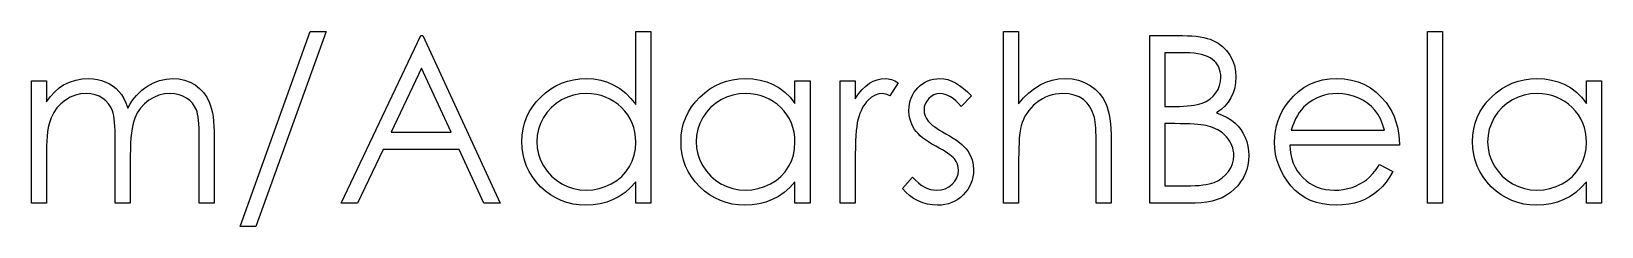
# Model space of a CAD drawing. Header units: millimetres. Extents: x -118 to 176, y -25 to 88.
# Drawn here: x 42.64 to 75.4, y 35.72 to 39.8 of the extents above; entities that cross this region are included whole.
import ezdxf

# ---------------------------------------------------------------- set-up
doc = ezdxf.new("R2010")
doc.units = ezdxf.units.MM

msp = doc.modelspace()

# ---------------------------------------------------------------- linework, layer by layer
at = {"color": 7, "linetype": 'Continuous', "flags": 128}
for points in [[(48.789, 39.804), (47.325, 35.721), (47.325, 35.721), (46.994, 35.721), (46.994, 35.721), (48.458, 39.804), (48.458, 39.804), (48.789, 39.804)], [(50.808, 39.715), (52.423, 36.215), (52.423, 36.215), (52.082, 36.215), (52.082, 36.215), (51.565, 37.336), (51.565, 37.336), (49.978, 37.336), (49.978, 37.336), (49.446, 36.215), (49.446, 36.215), (49.103, 36.215), (49.103, 36.215), (50.763, 39.715), (50.763, 39.715), (50.808, 39.715)], [(55.564, 39.804), (55.564, 36.215), (55.564, 36.215), (55.25, 36.215), (55.25, 36.215), (55.25, 36.657), (55.25, 36.657), (55.142, 36.539), (55.027, 36.438), (54.905, 36.354), (54.778, 36.287), (54.644, 36.236), (54.504, 36.199), (54.358, 36.177), (54.206, 36.17), (54.206, 36.17), (54.07, 36.176), (53.94, 36.194), (53.814, 36.224), (53.694, 36.266), (53.579, 36.321), (53.468, 36.388), (53.363, 36.466), (53.263, 36.557), (53.171, 36.657), (53.092, 36.761), (53.025, 36.871), (52.97, 36.987), (52.927, 37.108), (52.897, 37.233), (52.878, 37.364), (52.872, 37.5), (52.872, 37.5), (52.878, 37.634), (52.897, 37.763), (52.927, 37.886), (52.971, 38.005), (53.026, 38.119), (53.094, 38.227), (53.174, 38.332), (53.266, 38.431), (53.367, 38.521), (53.474, 38.6), (53.584, 38.666), (53.701, 38.72), (53.822, 38.763), (53.948, 38.793), (54.079, 38.811), (54.215, 38.817), (54.215, 38.817), (54.372, 38.809), (54.52, 38.783), (54.661, 38.741), (54.795, 38.682), (54.92, 38.606), (55.039, 38.514), (55.148, 38.403), (55.25, 38.277), (55.25, 38.277), (55.25, 39.804), (55.25, 39.804), (55.564, 39.804)], [(62.923, 39.804), (63.237, 39.804), (63.237, 39.804), (63.237, 38.289), (63.237, 38.289), (63.341, 38.413), (63.451, 38.521), (63.564, 38.612), (63.683, 38.685), (63.807, 38.743), (63.937, 38.784), (64.071, 38.809), (64.211, 38.817), (64.211, 38.817), (64.352, 38.808), (64.485, 38.781), (64.61, 38.736), (64.727, 38.673), (64.832, 38.594), (64.923, 38.504), (64.999, 38.4), (65.06, 38.284), (65.085, 38.219), (65.107, 38.145), (65.125, 38.063), (65.14, 37.972), (65.152, 37.871), (65.16, 37.763), (65.166, 37.646), (65.167, 37.521), (65.167, 37.521), (65.167, 36.215), (65.167, 36.215), (64.853, 36.215), (64.853, 36.215), (64.853, 37.418), (64.853, 37.418), (64.852, 37.522), (64.851, 37.617), (64.848, 37.704), (64.844, 37.782), (64.839, 37.85), (64.833, 37.908), (64.825, 37.959), (64.816, 38), (64.816, 38), (64.779, 38.117), (64.728, 38.22), (64.665, 38.306), (64.589, 38.377), (64.5, 38.432), (64.398, 38.471), (64.283, 38.495), (64.155, 38.503), (64.155, 38.503), (64.08, 38.5), (64.006, 38.491), (63.934, 38.476), (63.864, 38.455), (63.796, 38.427), (63.731, 38.394), (63.667, 38.354), (63.606, 38.308), (63.547, 38.258), (63.495, 38.205), (63.447, 38.149), (63.404, 38.09), (63.367, 38.028), (63.335, 37.964), (63.308, 37.896), (63.286, 37.826), (63.286, 37.826), (63.275, 37.775), (63.265, 37.714), (63.256, 37.643), (63.249, 37.561), (63.244, 37.471), (63.24, 37.37), (63.238, 37.26), (63.237, 37.139), (63.237, 37.139), (63.237, 36.215), (63.237, 36.215), (62.923, 36.215), (62.923, 36.215), (62.923, 39.804)], [(65.975, 39.715), (66.658, 39.715), (66.658, 39.715), (66.758, 39.713), (66.852, 39.708), (66.94, 39.701), (67.022, 39.689), (67.099, 39.675), (67.169, 39.658), (67.233, 39.638), (67.291, 39.614), (67.397, 39.557), (67.49, 39.488), (67.571, 39.404), (67.641, 39.307), (67.697, 39.201), (67.737, 39.089), (67.762, 38.971), (67.77, 38.847), (67.77, 38.847), (67.763, 38.732), (67.744, 38.621), (67.711, 38.516), (67.666, 38.417), (67.609, 38.325), (67.54, 38.241), (67.458, 38.168), (67.365, 38.103), (67.365, 38.103), (67.483, 38.055), (67.588, 38.003), (67.677, 37.947), (67.752, 37.887), (67.817, 37.822), (67.873, 37.751), (67.922, 37.672), (67.963, 37.588), (67.996, 37.498), (68.02, 37.406), (68.034, 37.308), (68.039, 37.208), (68.039, 37.208), (68.034, 37.106), (68.02, 37.008), (67.996, 36.914), (67.963, 36.824), (67.92, 36.738), (67.868, 36.655), (67.806, 36.577), (67.735, 36.503), (67.656, 36.435), (67.57, 36.376), (67.479, 36.327), (67.38, 36.287), (67.275, 36.255), (67.164, 36.233), (67.046, 36.219), (66.921, 36.215), (66.921, 36.215), (65.975, 36.215), (65.975, 36.215), (65.975, 39.715)], [(71.763, 39.804), (72.077, 39.804), (72.077, 39.804), (72.077, 36.215), (72.077, 36.215), (71.763, 36.215), (71.763, 36.215), (71.763, 39.804)], [(66.289, 39.356), (66.289, 38.234), (66.289, 38.234), (66.5, 38.234), (66.5, 38.234), (66.592, 38.235), (66.679, 38.238), (66.759, 38.244), (66.833, 38.251), (66.899, 38.26), (66.96, 38.272), (67.015, 38.286), (67.064, 38.302), (67.149, 38.34), (67.225, 38.389), (67.292, 38.448), (67.35, 38.516), (67.396, 38.591), (67.429, 38.671), (67.449, 38.753), (67.455, 38.841), (67.455, 38.841), (67.453, 38.899), (67.444, 38.955), (67.43, 39.006), (67.411, 39.055), (67.386, 39.101), (67.356, 39.143), (67.319, 39.182), (67.278, 39.218), (67.23, 39.25), (67.176, 39.278), (67.116, 39.302), (67.049, 39.321), (66.975, 39.336), (66.895, 39.347), (66.808, 39.353), (66.715, 39.356), (66.715, 39.356), (66.289, 39.356)], [(50.782, 39.032), (50.148, 37.695), (50.148, 37.695), (51.399, 37.695), (51.399, 37.695), (50.782, 39.032)], [(42.641, 38.772), (42.955, 38.772), (42.955, 38.772), (42.955, 38.328), (42.955, 38.328), (43.042, 38.443), (43.131, 38.541), (43.22, 38.622), (43.31, 38.687), (43.31, 38.687), (43.437, 38.744), (43.568, 38.785), (43.701, 38.809), (43.837, 38.817), (43.837, 38.817), (43.93, 38.812), (44.02, 38.799), (44.107, 38.776), (44.192, 38.743), (44.273, 38.704), (44.345, 38.658), (44.41, 38.606), (44.467, 38.548), (44.518, 38.481), (44.567, 38.4), (44.611, 38.307), (44.651, 38.199), (44.651, 38.199), (44.694, 38.273), (44.738, 38.342), (44.786, 38.406), (44.836, 38.466), (44.888, 38.521), (44.943, 38.572), (45.001, 38.618), (45.061, 38.659), (45.186, 38.728), (45.316, 38.778), (45.45, 38.807), (45.59, 38.817), (45.59, 38.817), (45.718, 38.809), (45.838, 38.784), (45.951, 38.742), (46.056, 38.684), (46.151, 38.611), (46.233, 38.525), (46.302, 38.426), (46.357, 38.313), (46.38, 38.25), (46.4, 38.179), (46.417, 38.101), (46.431, 38.016), (46.441, 37.923), (46.449, 37.823), (46.454, 37.715), (46.455, 37.6), (46.455, 37.6), (46.455, 36.215), (46.455, 36.215), (46.141, 36.215), (46.141, 36.215), (46.141, 37.601), (46.141, 37.601), (46.141, 37.7), (46.138, 37.79), (46.133, 37.872), (46.127, 37.946), (46.118, 38.012), (46.108, 38.07), (46.096, 38.121), (46.082, 38.163), (46.047, 38.236), (46.001, 38.302), (45.945, 38.359), (45.878, 38.41), (45.803, 38.45), (45.721, 38.48), (45.632, 38.497), (45.535, 38.503), (45.535, 38.503), (45.416, 38.495), (45.303, 38.468), (45.195, 38.424), (45.092, 38.363), (44.998, 38.287), (44.918, 38.199), (44.851, 38.1), (44.798, 37.989), (44.776, 37.926), (44.757, 37.853), (44.742, 37.77), (44.729, 37.678), (44.719, 37.575), (44.711, 37.463), (44.707, 37.341), (44.705, 37.209), (44.705, 37.209), (44.705, 36.215), (44.705, 36.215), (44.391, 36.215), (44.391, 36.215), (44.391, 37.515), (44.391, 37.515), (44.391, 37.625), (44.388, 37.727), (44.383, 37.819), (44.377, 37.901), (44.368, 37.975), (44.358, 38.039), (44.346, 38.094), (44.332, 38.14), (44.298, 38.218), (44.253, 38.288), (44.196, 38.35), (44.128, 38.403), (44.053, 38.447), (43.969, 38.478), (43.88, 38.497), (43.783, 38.503), (43.783, 38.503), (43.669, 38.495), (43.559, 38.469), (43.453, 38.426), (43.35, 38.366), (43.256, 38.292), (43.175, 38.206), (43.107, 38.108), (43.052, 37.998), (43.03, 37.936), (43.01, 37.868), (42.993, 37.791), (42.98, 37.706), (42.969, 37.614), (42.962, 37.514), (42.957, 37.406), (42.955, 37.291), (42.955, 37.291), (42.955, 36.215), (42.955, 36.215), (42.641, 36.215), (42.641, 36.215), (42.641, 38.772)], [(58.885, 38.772), (58.885, 36.215), (58.885, 36.215), (58.571, 36.215), (58.571, 36.215), (58.571, 36.657), (58.571, 36.657), (58.462, 36.539), (58.348, 36.438), (58.226, 36.354), (58.098, 36.287), (57.964, 36.236), (57.825, 36.199), (57.678, 36.177), (57.526, 36.17), (57.526, 36.17), (57.391, 36.176), (57.26, 36.194), (57.135, 36.224), (57.014, 36.266), (56.899, 36.321), (56.789, 36.388), (56.683, 36.466), (56.583, 36.557), (56.491, 36.657), (56.412, 36.761), (56.345, 36.871), (56.29, 36.987), (56.247, 37.108), (56.217, 37.233), (56.199, 37.364), (56.193, 37.5), (56.193, 37.5), (56.199, 37.634), (56.217, 37.763), (56.248, 37.886), (56.291, 38.005), (56.347, 38.119), (56.414, 38.227), (56.494, 38.332), (56.587, 38.431), (56.688, 38.521), (56.794, 38.6), (56.905, 38.666), (57.021, 38.72), (57.143, 38.763), (57.269, 38.793), (57.4, 38.811), (57.536, 38.817), (57.536, 38.817), (57.692, 38.809), (57.841, 38.786), (57.982, 38.747), (58.115, 38.693), (58.241, 38.622), (58.359, 38.532), (58.468, 38.425), (58.571, 38.299), (58.571, 38.299), (58.571, 38.772), (58.571, 38.772), (58.885, 38.772)], [(59.513, 38.772), (59.827, 38.772), (59.827, 38.772), (59.827, 38.396), (59.827, 38.396), (59.899, 38.499), (59.972, 38.588), (60.047, 38.66), (60.125, 38.718), (60.204, 38.761), (60.285, 38.793), (60.367, 38.811), (60.451, 38.817), (60.451, 38.817), (60.516, 38.811), (60.584, 38.795), (60.653, 38.768), (60.725, 38.729), (60.725, 38.729), (60.552, 38.457), (60.552, 38.457), (60.507, 38.477), (60.465, 38.492), (60.426, 38.5), (60.392, 38.503), (60.392, 38.503), (60.317, 38.495), (60.242, 38.469), (60.17, 38.427), (60.099, 38.368), (60.064, 38.333), (60.032, 38.292), (60.003, 38.247), (59.974, 38.197), (59.949, 38.143), (59.925, 38.084), (59.903, 38.02), (59.883, 37.952), (59.883, 37.952), (59.87, 37.891), (59.859, 37.816), (59.849, 37.727), (59.841, 37.624), (59.835, 37.507), (59.831, 37.377), (59.828, 37.233), (59.827, 37.074), (59.827, 37.074), (59.827, 36.215), (59.827, 36.215), (59.513, 36.215), (59.513, 36.215), (59.513, 38.772)], [(62.25, 38.453), (62.037, 38.234), (62.037, 38.234), (61.981, 38.297), (61.925, 38.352), (61.869, 38.398), (61.814, 38.436), (61.759, 38.465), (61.704, 38.486), (61.649, 38.499), (61.595, 38.503), (61.595, 38.503), (61.53, 38.497), (61.469, 38.477), (61.412, 38.445), (61.361, 38.399), (61.318, 38.345), (61.288, 38.288), (61.269, 38.225), (61.263, 38.159), (61.263, 38.159), (61.269, 38.098), (61.285, 38.04), (61.312, 37.983), (61.35, 37.927), (61.35, 37.927), (61.375, 37.898), (61.405, 37.868), (61.442, 37.837), (61.485, 37.805), (61.534, 37.771), (61.588, 37.737), (61.649, 37.7), (61.715, 37.663), (61.715, 37.663), (61.797, 37.617), (61.871, 37.571), (61.939, 37.526), (62, 37.481), (62.054, 37.436), (62.102, 37.392), (62.142, 37.348), (62.176, 37.304), (62.176, 37.304), (62.228, 37.214), (62.266, 37.118), (62.287, 37.016), (62.295, 36.909), (62.295, 36.909), (62.292, 36.833), (62.282, 36.76), (62.265, 36.69), (62.242, 36.623), (62.211, 36.559), (62.175, 36.498), (62.131, 36.44), (62.081, 36.384), (62.025, 36.334), (61.967, 36.29), (61.905, 36.254), (61.84, 36.224), (61.771, 36.2), (61.699, 36.183), (61.624, 36.173), (61.546, 36.17), (61.546, 36.17), (61.44, 36.175), (61.337, 36.193), (61.236, 36.222), (61.137, 36.262), (61.044, 36.312), (60.959, 36.372), (60.882, 36.44), (60.814, 36.516), (60.814, 36.516), (61.023, 36.753), (61.023, 36.753), (61.083, 36.69), (61.144, 36.635), (61.206, 36.589), (61.269, 36.551), (61.333, 36.522), (61.398, 36.501), (61.463, 36.488), (61.53, 36.484), (61.53, 36.484), (61.62, 36.491), (61.703, 36.515), (61.78, 36.552), (61.849, 36.606), (61.907, 36.67), (61.948, 36.74), (61.973, 36.815), (61.981, 36.895), (61.981, 36.895), (61.975, 36.962), (61.959, 37.025), (61.933, 37.084), (61.895, 37.139), (61.895, 37.139), (61.87, 37.166), (61.839, 37.195), (61.8, 37.226), (61.755, 37.258), (61.703, 37.291), (61.645, 37.327), (61.579, 37.364), (61.507, 37.403), (61.507, 37.403), (61.429, 37.447), (61.358, 37.491), (61.293, 37.535), (61.234, 37.579), (61.182, 37.622), (61.138, 37.666), (61.098, 37.709), (61.066, 37.752), (61.066, 37.752), (61.015, 37.841), (60.978, 37.937), (60.956, 38.038), (60.949, 38.146), (60.949, 38.146), (60.952, 38.217), (60.96, 38.284), (60.975, 38.349), (60.995, 38.41), (61.021, 38.469), (61.052, 38.524), (61.089, 38.577), (61.132, 38.626), (61.18, 38.671), (61.23, 38.709), (61.283, 38.742), (61.34, 38.769), (61.399, 38.79), (61.462, 38.805), (61.527, 38.814), (61.595, 38.817), (61.595, 38.817), (61.677, 38.811), (61.758, 38.795), (61.84, 38.766), (61.922, 38.726), (62.004, 38.675), (62.086, 38.612), (62.168, 38.539), (62.25, 38.453)], [(70.766, 37.022), (71.045, 36.876), (71.045, 36.876), (70.976, 36.759), (70.903, 36.653), (70.824, 36.559), (70.74, 36.478), (70.651, 36.407), (70.557, 36.346), (70.457, 36.292), (70.352, 36.248), (70.24, 36.214), (70.122, 36.189), (69.996, 36.175), (69.864, 36.17), (69.864, 36.17), (69.717, 36.176), (69.578, 36.195), (69.447, 36.226), (69.325, 36.271), (69.211, 36.327), (69.105, 36.397), (69.007, 36.479), (68.918, 36.574), (68.838, 36.676), (68.769, 36.782), (68.71, 36.891), (68.663, 37.004), (68.625, 37.12), (68.598, 37.238), (68.583, 37.361), (68.577, 37.486), (68.577, 37.486), (68.582, 37.604), (68.595, 37.719), (68.619, 37.831), (68.651, 37.939), (68.692, 38.044), (68.743, 38.146), (68.803, 38.245), (68.872, 38.34), (68.872, 38.34), (68.969, 38.452), (69.074, 38.549), (69.187, 38.631), (69.308, 38.698), (69.438, 38.75), (69.574, 38.788), (69.719, 38.809), (69.872, 38.817), (69.872, 38.817), (70.029, 38.809), (70.178, 38.786), (70.319, 38.746), (70.451, 38.692), (70.576, 38.621), (70.693, 38.534), (70.801, 38.431), (70.901, 38.314), (70.901, 38.314), (70.966, 38.222), (71.021, 38.125), (71.069, 38.022), (71.108, 37.914), (71.138, 37.8), (71.161, 37.681), (71.174, 37.556), (71.18, 37.426), (71.18, 37.426), (68.891, 37.426), (68.891, 37.426), (68.898, 37.325), (68.912, 37.228), (68.934, 37.137), (68.965, 37.05), (69.003, 36.968), (69.049, 36.89), (69.104, 36.817), (69.166, 36.748), (69.235, 36.686), (69.307, 36.632), (69.384, 36.587), (69.464, 36.55), (69.548, 36.521), (69.637, 36.501), (69.728, 36.488), (69.825, 36.484), (69.825, 36.484), (69.918, 36.487), (70.01, 36.498), (70.101, 36.517), (70.191, 36.543), (70.277, 36.576), (70.357, 36.613), (70.429, 36.656), (70.495, 36.703), (70.559, 36.759), (70.625, 36.832), (70.695, 36.919), (70.766, 37.022)], [(75.398, 38.772), (75.398, 36.215), (75.398, 36.215), (75.084, 36.215), (75.084, 36.215), (75.084, 36.657), (75.084, 36.657), (74.975, 36.539), (74.861, 36.438), (74.739, 36.354), (74.611, 36.287), (74.477, 36.236), (74.338, 36.199), (74.191, 36.177), (74.039, 36.17), (74.039, 36.17), (73.904, 36.176), (73.773, 36.194), (73.648, 36.224), (73.527, 36.266), (73.412, 36.321), (73.301, 36.388), (73.196, 36.466), (73.096, 36.557), (73.004, 36.657), (72.925, 36.761), (72.858, 36.871), (72.803, 36.987), (72.76, 37.108), (72.73, 37.233), (72.712, 37.364), (72.705, 37.5), (72.705, 37.5), (72.712, 37.634), (72.73, 37.763), (72.761, 37.886), (72.804, 38.005), (72.86, 38.119), (72.927, 38.227), (73.007, 38.332), (73.099, 38.431), (73.2, 38.521), (73.307, 38.6), (73.418, 38.666), (73.534, 38.72), (73.655, 38.763), (73.782, 38.793), (73.913, 38.811), (74.049, 38.817), (74.049, 38.817), (74.205, 38.809), (74.354, 38.786), (74.495, 38.747), (74.628, 38.693), (74.753, 38.622), (74.872, 38.532), (74.981, 38.425), (75.084, 38.299), (75.084, 38.299), (75.084, 38.772), (75.084, 38.772), (75.398, 38.772)], [(54.22, 38.503), (54.082, 38.495), (53.95, 38.47), (53.824, 38.429), (53.703, 38.371), (53.591, 38.299), (53.49, 38.213), (53.402, 38.114), (53.326, 38.001), (53.265, 37.88), (53.221, 37.756), (53.195, 37.628), (53.186, 37.497), (53.186, 37.497), (53.195, 37.366), (53.221, 37.239), (53.265, 37.114), (53.327, 36.992), (53.404, 36.878), (53.493, 36.778), (53.594, 36.691), (53.706, 36.618), (53.828, 36.559), (53.953, 36.517), (54.083, 36.492), (54.217, 36.484), (54.217, 36.484), (54.353, 36.492), (54.485, 36.517), (54.614, 36.558), (54.738, 36.616), (54.854, 36.688), (54.957, 36.773), (55.043, 36.869), (55.117, 36.976), (55.175, 37.093), (55.217, 37.218), (55.242, 37.349), (55.25, 37.488), (55.25, 37.488), (55.245, 37.594), (55.231, 37.695), (55.208, 37.793), (55.176, 37.885), (55.134, 37.974), (55.083, 38.058), (55.022, 38.137), (54.952, 38.212), (54.876, 38.28), (54.795, 38.34), (54.71, 38.389), (54.621, 38.43), (54.527, 38.462), (54.429, 38.485), (54.326, 38.499), (54.22, 38.503)], [(57.54, 38.503), (57.403, 38.495), (57.271, 38.47), (57.145, 38.429), (57.023, 38.371), (56.911, 38.299), (56.811, 38.213), (56.723, 38.114), (56.646, 38.001), (56.585, 37.88), (56.542, 37.756), (56.515, 37.628), (56.507, 37.497), (56.507, 37.497), (56.516, 37.366), (56.542, 37.239), (56.586, 37.114), (56.648, 36.992), (56.725, 36.878), (56.813, 36.778), (56.914, 36.691), (57.027, 36.618), (57.148, 36.559), (57.274, 36.517), (57.403, 36.492), (57.537, 36.484), (57.537, 36.484), (57.673, 36.492), (57.806, 36.517), (57.934, 36.558), (58.059, 36.616), (58.175, 36.688), (58.277, 36.773), (58.364, 36.869), (58.438, 36.976), (58.496, 37.093), (58.538, 37.218), (58.562, 37.349), (58.571, 37.488), (58.571, 37.488), (58.566, 37.594), (58.552, 37.695), (58.529, 37.793), (58.497, 37.885), (58.454, 37.974), (58.403, 38.058), (58.343, 38.137), (58.273, 38.212), (58.196, 38.28), (58.116, 38.34), (58.03, 38.389), (57.941, 38.43), (57.847, 38.462), (57.749, 38.485), (57.647, 38.499), (57.54, 38.503)], [(70.866, 37.74), (70.829, 37.864), (70.783, 37.975), (70.73, 38.073), (70.67, 38.157), (70.601, 38.231), (70.521, 38.298), (70.432, 38.356), (70.331, 38.408), (70.225, 38.45), (70.115, 38.479), (70.003, 38.497), (69.888, 38.503), (69.888, 38.503), (69.794, 38.499), (69.703, 38.488), (69.615, 38.469), (69.531, 38.443), (69.45, 38.409), (69.373, 38.368), (69.299, 38.319), (69.229, 38.263), (69.229, 38.263), (69.179, 38.217), (69.134, 38.165), (69.091, 38.108), (69.052, 38.046), (69.015, 37.977), (68.982, 37.904), (68.952, 37.825), (68.924, 37.74), (68.924, 37.74), (70.866, 37.74)], [(74.053, 38.503), (73.916, 38.495), (73.784, 38.47), (73.658, 38.429), (73.536, 38.371), (73.424, 38.299), (73.324, 38.213), (73.235, 38.114), (73.159, 38.001), (73.098, 37.88), (73.055, 37.756), (73.028, 37.628), (73.02, 37.497), (73.02, 37.497), (73.029, 37.366), (73.055, 37.239), (73.099, 37.114), (73.16, 36.992), (73.238, 36.878), (73.326, 36.778), (73.427, 36.691), (73.54, 36.618), (73.661, 36.559), (73.787, 36.517), (73.916, 36.492), (74.05, 36.484), (74.05, 36.484), (74.186, 36.492), (74.319, 36.517), (74.447, 36.558), (74.572, 36.616), (74.688, 36.688), (74.79, 36.773), (74.877, 36.869), (74.95, 36.976), (75.009, 37.093), (75.051, 37.218), (75.075, 37.349), (75.084, 37.488), (75.084, 37.488), (75.079, 37.594), (75.065, 37.695), (75.042, 37.793), (75.009, 37.885), (74.967, 37.974), (74.916, 38.058), (74.856, 38.137), (74.786, 38.212), (74.709, 38.28), (74.629, 38.34), (74.543, 38.389), (74.454, 38.43), (74.36, 38.462), (74.262, 38.485), (74.16, 38.499), (74.053, 38.503)], [(66.289, 37.875), (66.289, 36.574), (66.289, 36.574), (66.736, 36.574), (66.736, 36.574), (66.832, 36.575), (66.921, 36.578), (67.003, 36.583), (67.08, 36.592), (67.148, 36.602), (67.211, 36.614), (67.268, 36.629), (67.317, 36.646), (67.404, 36.687), (67.483, 36.739), (67.552, 36.801), (67.612, 36.873), (67.662, 36.952), (67.697, 37.034), (67.718, 37.12), (67.725, 37.208), (67.725, 37.208), (67.723, 37.263), (67.715, 37.317), (67.703, 37.369), (67.687, 37.42), (67.665, 37.467), (67.638, 37.514), (67.608, 37.559), (67.572, 37.602), (67.488, 37.68), (67.39, 37.744), (67.278, 37.796), (67.152, 37.833), (67.152, 37.833), (67.101, 37.843), (67.04, 37.852), (66.972, 37.859), (66.895, 37.864), (66.808, 37.869), (66.713, 37.872), (66.609, 37.874), (66.497, 37.875), (66.497, 37.875), (66.289, 37.875)]]:
    msp.add_lwpolyline(points, dxfattribs=at)

doc.saveas('drawing.dxf')
